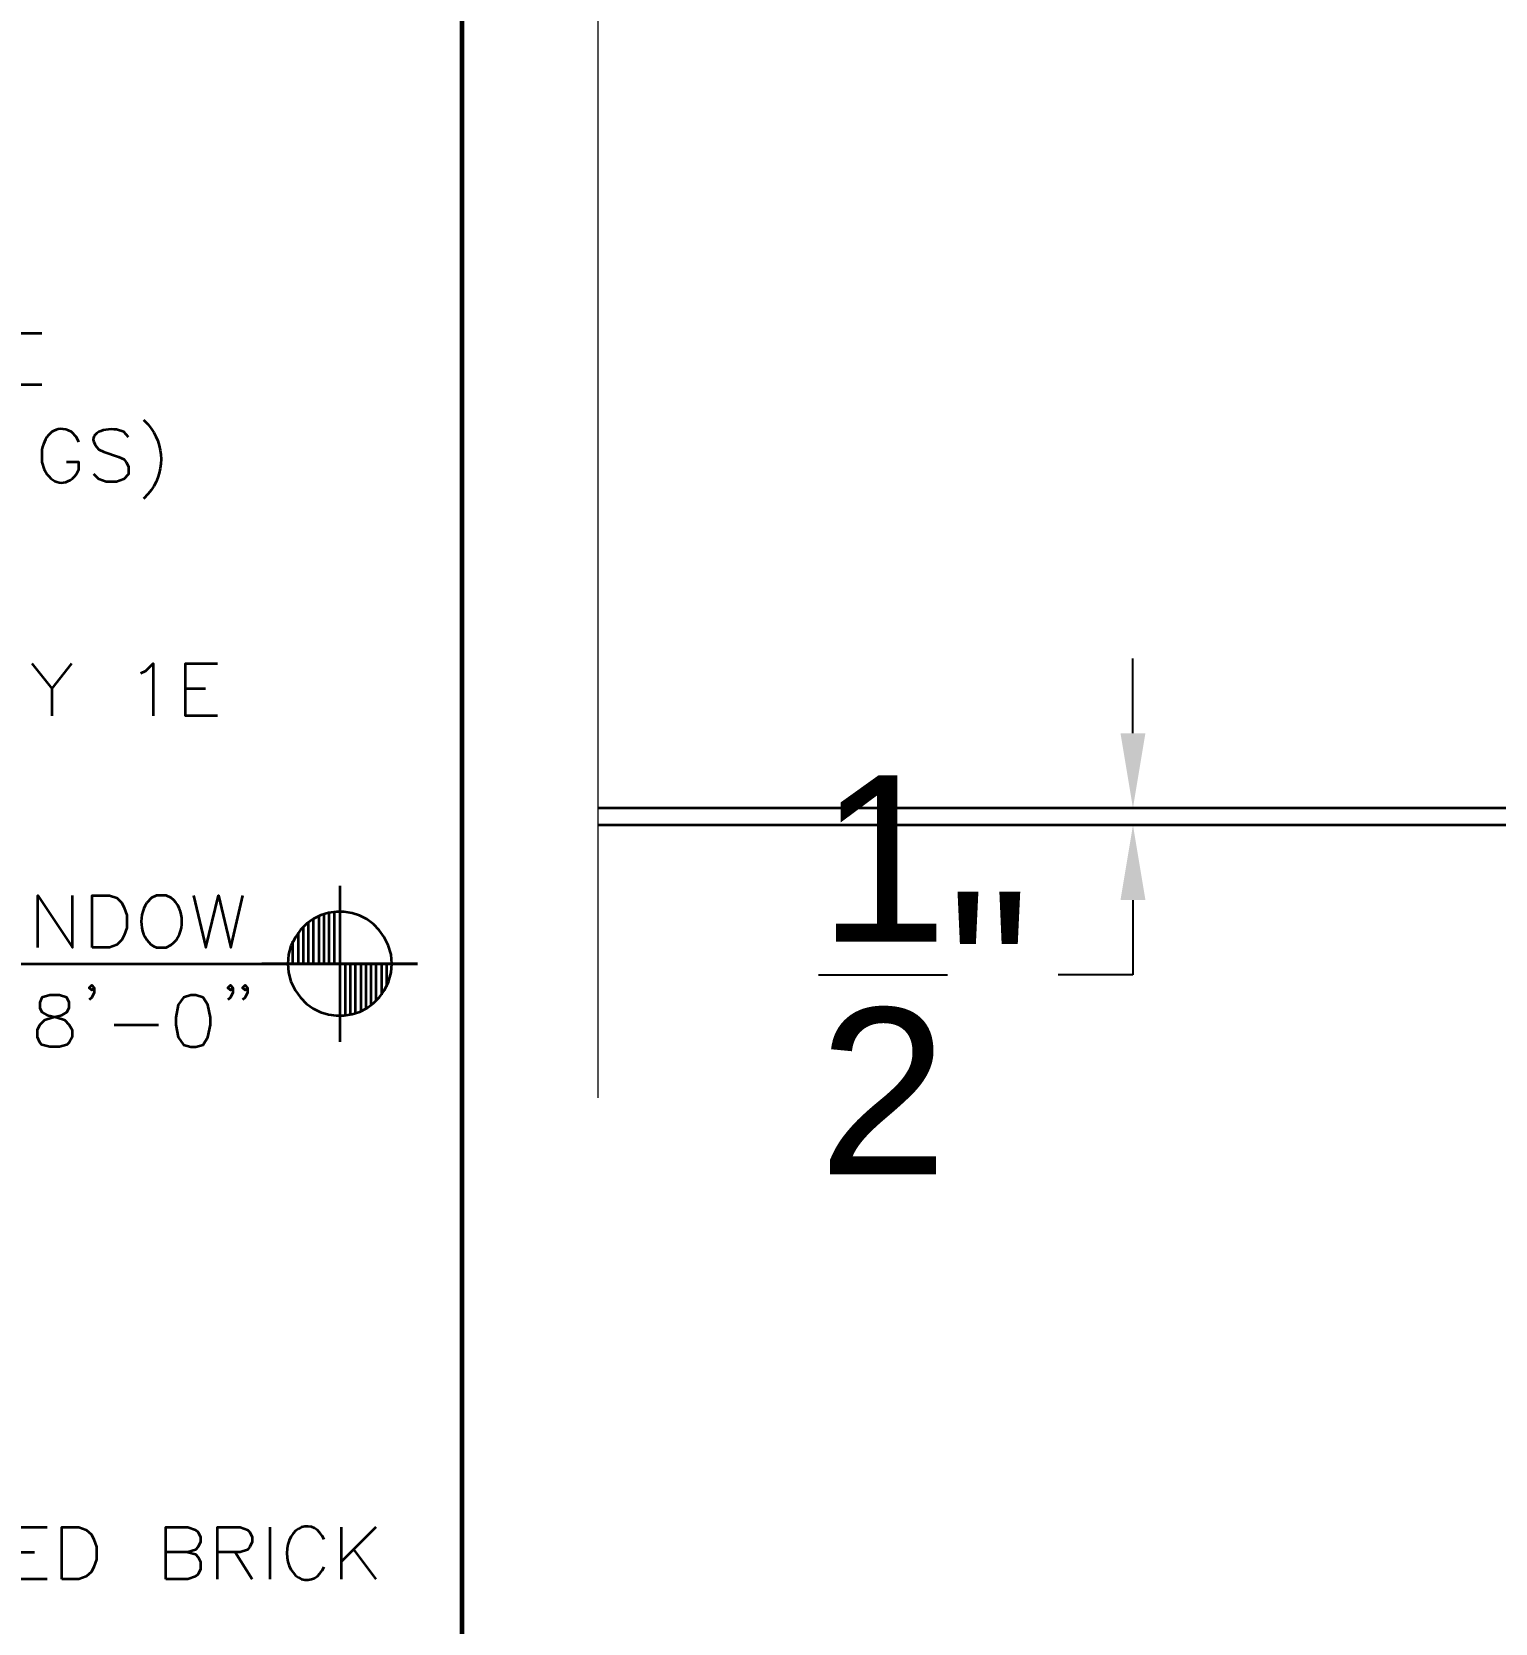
# Model space of a CAD drawing. Header units: inches. Extents: x 5 to 516, y -193 to 129.
# Drawn here: x 42.089 to 45.609, y -184.48 to -180.654 of the extents above; entities that cross this region are included whole.
import ezdxf

# ---------------------------------------------------------------- set-up
doc = ezdxf.new("R2010")
doc.units = ezdxf.units.IN
doc.header["$MEASUREMENT"] = 0
doc.layers.add('Highlight', color=210, linetype='Continuous')
doc.layers.add('PDF7_Geometry', color=7, linetype='Continuous')
doc.styles.get("Standard").update_dxf_attribs({"font": 'arial.ttf'})
doc.dimstyles.get("Standard").update_dxf_attribs({"dimtxt": 0.4, "dimasz": 0.18, "dimexe": 0.18, "dimexo": 0.0625, "dimgap": 0.09, "dimtad": 0, "dimtih": 1, "dimtoh": 1, "dimdec": 4, "dimlfac": 12, "dimzin": 0, "dimdsep": 46, "dimlunit": 4, "dimtxsty": 'Standard', "dimcen": 0.09, "dimadec": 3, "dimazin": 0, "dimtfac": 1, "dimtdec": 4, "dimtofl": 0, "dimtmove": 0, "dimatfit": 3, "dimfxl": 1, "dimtolj": 1, "dimtzin": 0, "dimarcsym": 0})

# ---------------------------------------------------------------- blocks, each defined once
blk = doc.blocks.new('*D116')
at = {"layer": 'Defpoints', "color": 0, "transparency": 16777216}
for p in [(44.7377, -182.5202), (44.7377, -182.5613), (44.7377, -182.5613)]:
    blk.add_point(p, dxfattribs=at)
at = {"layer": 'Highlight', "color": 0, "lineweight": -2, "transparency": 16777216}
for p, q in [((44.7377, -182.3402), (44.7377, -182.1602)), ((44.6752, -182.5202), (44.5577, -182.5202)), ((44.6752, -182.5613), (44.5577, -182.5613)), ((44.7377, -182.7413), (44.7377, -182.9213)), ((44.7377, -182.9213), (44.5577, -182.9213))]:
    blk.add_line(p, q, dxfattribs=at)
at = {"layer": 'Highlight', "color": 0, "transparency": 16777216}
for points in [[(44.7077, -182.3402), (44.7677, -182.3402), (44.7377, -182.5202)], [(44.7077, -182.7413), (44.7677, -182.7413), (44.7377, -182.5613)]]:
    blk.add_solid(points, dxfattribs=at)
at = {"layer": 'Highlight', "color": 0, "transparency": 16777216, "insert": (44.2358, -182.9213), "char_height": 0.4, "attachment_point": 5}
blk.add_mtext('\\A1;{\\H1x;\\S1/2;}"', dxfattribs=at)

msp = doc.modelspace()

# ---------------------------------------------------------------- linework, layer by layer
at = {"layer": 'PDF7_Geometry', "lineweight": 60}
msp.add_lwpolyline([(43.1235525, -170.7368941), (43.1235525, -193.1846747)], dxfattribs=at)
at = {"layer": 'PDF7_Geometry', "lineweight": 15}
msp.add_lwpolyline([(43.4513306, -183.2168948), (43.4513306, -178.6735612), (43.545775, -178.6446723), (43.3613306, -178.6113389), (43.4513306, -178.5791166), (43.4513306, -176.1846722)], dxfattribs=at)
at = {"layer": 'PDF7_Geometry', "lineweight": 35}
for points in [[(42.1135526, -181.5024499), (42.0357748, -181.5024499), (42.0357748, -181.3780054), (42.1135526, -181.3780054)], [(42.3213301, -181.628006), (42.310219, -181.6157838), (42.2924412, -181.6102282)], [(42.3579964, -181.5868954), (42.3691075, -181.5980065)], [(42.2024415, -181.6402277), (42.196886, -181.6280055), (42.1846637, -181.6157833)], [(42.1135526, -181.6580055), (42.1135526, -181.6880055), (42.1191082, -181.7057833)], [(42.196886, -181.7168944), (42.2024415, -181.7057833), (42.2024415, -181.6880055), (42.1724415, -181.6880055)], [(42.250219, -181.658006), (42.2624412, -181.6635615), (42.2979968, -181.6757838), (42.310219, -181.6813393), (42.3157746, -181.688006), (42.3213301, -181.6991171), (42.3213301, -181.7168949), (42.310219, -181.7291171), (42.2924412, -181.7357838), (42.2679968, -181.7357838), (42.250219, -181.7291171), (42.2379968, -181.7168949)], [(42.3691075, -181.7646732), (42.3579964, -181.7768954)], [(42.0891083, -182.1724509), (42.1368861, -182.2324509), (42.1368861, -182.2980065)], [(42.1846633, -182.1724509), (42.1368856, -182.2324509)], [(42.35133, -182.1957833), (42.3635522, -182.1902278), (42.38133, -182.17245), (42.38133, -182.2980055)], [(42.5357746, -182.2980059), (42.4591079, -182.2980059), (42.4591079, -182.1724503), (42.5357746, -182.1724503)], [(42.4591079, -182.2324508), (42.5068857, -182.2324508)], [(48.983553, -182.5202281), (43.4513306, -182.5202281)], [(48.8446641, -182.5613399), (43.4513306, -182.5613399)], [(42.8302187, -182.7068951), (42.8302187, -183.0824508)], [(42.1035521, -182.8557836), (42.1035521, -182.7302281), (42.1868855, -182.8557836), (42.1868855, -182.7302281)], [(42.424663, -182.7357842), (42.4124407, -182.7302287), (42.3891074, -182.7302287), (42.3768852, -182.7357842), (42.3657741, -182.7480064)], [(42.4779972, -182.7302287), (42.5079972, -182.8557842), (42.5379972, -182.7302287), (42.5679972, -182.8557842), (42.5968861, -182.7302287)], [(42.7546639, -182.8946732), (42.7546639, -182.7946732)], [(42.7668857, -182.8946732), (42.7668857, -182.7857843)], [(42.7802184, -182.8946732), (42.7802184, -182.7802288)], [(42.7924413, -182.8946732), (42.7924413, -182.7757843)], [(42.8046642, -182.8946732), (42.8046642, -182.772451)], [(42.8168859, -182.8946732), (42.8168859, -182.7702288)], [(42.7302193, -182.8946732), (42.7302193, -182.8191176)], [(42.7424411, -182.8946732), (42.7424411, -182.8057843)], [(42.3891074, -182.8557842), (42.4124407, -182.8557842), (42.424663, -182.8491176)], [(42.7124415, -182.8513399), (42.7068859, -182.872451), (42.7046637, -182.8946732), (42.7068859, -182.9157843), (42.7124415, -182.9368954)], [(42.7168854, -182.8946732), (42.7168854, -182.8402288)], [(42.9535526, -182.9157843), (42.9546637, -182.8946732), (42.9535526, -182.872451)], [(37.8868849, -182.8946732), (43.0168851, -182.8946732)], [(43.0168857, -182.8946732), (42.6424412, -182.8946732)], [(42.7046637, -182.8946732), (42.7046637, -182.8935621)], [(42.8424415, -182.8946732), (42.8424415, -183.0191177)], [(42.8546633, -182.8946732), (42.8546633, -183.0168954)], [(42.8668861, -182.8946732), (42.8668861, -183.0135621)], [(42.8802189, -182.8946732), (42.8802189, -183.0091177)], [(42.8924418, -182.8946732), (42.8924418, -183.002451)], [(42.9046635, -182.8946732), (42.9046635, -182.9946732)], [(42.9168852, -182.8946732), (42.9168852, -182.9835621)], [(42.9302191, -182.8946732), (42.9302191, -182.9691177)], [(42.9424409, -182.8946732), (42.9424409, -182.9491177)], [(42.9546637, -182.8946732), (42.9546637, -182.8935621)], [(42.2391078, -182.9524509), (42.2335523, -182.9580065), (42.2268856, -182.9524509), (42.2335523, -182.9457842), (42.2391078, -182.9524509), (42.2391078, -182.963562), (42.2335523, -182.9757842), (42.2268856, -182.9813398)], [(42.5724412, -182.9524509), (42.5668856, -182.9580065), (42.560219, -182.9524509), (42.5668856, -182.9457842), (42.5724412, -182.9524509), (42.5724412, -182.963562), (42.5668856, -182.9757842), (42.560219, -182.9813398)], [(42.6079964, -182.9524509), (42.6024409, -182.9580065), (42.5957742, -182.9524509), (42.6024409, -182.9457842), (42.6079964, -182.9524509), (42.6079964, -182.963562), (42.6024409, -182.9757842), (42.5957742, -182.9813398)], [(42.2868859, -183.0413396), (42.3935526, -183.0413396)], [(42.1257744, -184.374673), (42.0479966, -184.374673), (42.0479966, -184.2491174), (42.1257744, -184.2491174)], [(42.4113298, -184.374673), (42.4113298, -184.2491174), (42.4646632, -184.2491174), (42.482441, -184.2557841), (42.4891076, -184.2613397), (42.4946632, -184.2735619), (42.4946632, -184.284673), (42.4891076, -184.2968952), (42.482441, -184.3035619), (42.4646632, -184.3091175), (42.4113298, -184.3091175)], [(42.5357749, -184.374673), (42.5357749, -184.2491174), (42.5902193, -184.2491174), (42.6079971, -184.2557841), (42.6135527, -184.2613397), (42.6191082, -184.2735619), (42.6191082, -184.284673), (42.6135527, -184.2968952), (42.6079971, -184.3035619), (42.5902193, -184.3091175), (42.5357749, -184.3091175)], [(42.6613299, -184.2491169), (42.6613299, -184.3746725)], [(42.8335519, -184.2491169), (42.8335519, -184.3746725)], [(42.9168852, -184.2491169), (42.8335519, -184.3324502)], [(42.0479966, -184.3091179), (42.0957744, -184.3091179)], [(42.4646633, -184.3091179), (42.482441, -184.3146734), (42.4891077, -184.3213401), (42.4946633, -184.3324512), (42.4946633, -184.350229), (42.4891077, -184.3624512), (42.482441, -184.3680068), (42.4646633, -184.3746734), (42.4113299, -184.3746734)], [(42.5779965, -184.3091179), (42.6191076, -184.3746734)], [(42.8635518, -184.3035614), (42.9168851, -184.3746725)]]:
    msp.add_lwpolyline(points, dxfattribs=at)
for points in [[(42.2346636, -182.8557836), (42.2346636, -182.7302281), (42.2757747, -182.7302281), (42.2935525, -182.7357836), (42.3057747, -182.7480059), (42.3113302, -182.7602281), (42.3179969, -182.7780059), (42.3179969, -182.8080059), (42.3113302, -182.8257836), (42.3057747, -182.8368948), (42.2935525, -182.849117), (42.2757747, -182.8557836)], [(42.132441, -182.970228), (42.1135521, -182.9757835), (42.1079965, -182.9880057), (42.1079965, -183.000228), (42.1135521, -183.0113391), (42.1257743, -183.0180057), (42.1502188, -183.0235613), (42.1679965, -183.0291169), (42.1791076, -183.0413391), (42.1857743, -183.0535613), (42.1857743, -183.0713391), (42.1791076, -183.0835613), (42.1735521, -183.0891169), (42.1557743, -183.0946724), (42.132441, -183.0946724), (42.1135521, -183.0891169), (42.1079965, -183.0835613), (42.102441, -183.0713391), (42.102441, -183.0535613), (42.1079965, -183.0413391), (42.1202188, -183.0291169), (42.1379965, -183.0235613), (42.1613299, -183.0180057), (42.1735521, -183.0113391), (42.1791076, -183.000228), (42.1791076, -182.9880057), (42.1735521, -182.9757835), (42.1557743, -182.970228)], [(42.4713308, -182.970228), (42.453553, -182.9757835), (42.4413308, -182.9935613), (42.4357752, -183.0235613), (42.4357752, -183.0413391), (42.4413308, -183.0713391), (42.453553, -183.0891169), (42.4713308, -183.0946724), (42.483553, -183.0946724), (42.5013308, -183.0891169), (42.5124419, -183.0713391), (42.5191086, -183.0413391), (42.5191086, -183.0235613), (42.5124419, -182.9935613), (42.5013308, -182.9757835), (42.483553, -182.970228)], [(42.1613298, -184.374673), (42.1613298, -184.2491174), (42.2024409, -184.2491174), (42.2202187, -184.2557841), (42.2324409, -184.2668952), (42.2379965, -184.2791174), (42.2446632, -184.2968952), (42.2446632, -184.3268952), (42.2379965, -184.344673), (42.2324409, -184.3568952), (42.2202187, -184.3680063), (42.2024409, -184.374673)]]:
    msp.add_lwpolyline(points, close=True, dxfattribs=at)
msp.add_ellipse((42.7507016, -184.3118233), major_axis=(-0.0001422, 0.064562), ratio=0.750399506, start_param=5.241955686, end_param=10.460135841, dxfattribs=at)
for points in [[(42.1846637, -181.6157833), (42.1469786, -181.5944685), (42.1205526, -181.6226166), (42.1135526, -181.6580055)], [(42.2924412, -181.6102282), (42.2602931, -181.6052097), (42.2139968, -181.6213023), (42.250219, -181.658006)], [(42.3691075, -181.5980065), (42.4097372, -181.6455065), (42.4104594, -181.7173584), (42.3691075, -181.7646732)], [(42.1191082, -181.7057833), (42.1365711, -181.7416351), (42.1706267, -181.7502833), (42.196886, -181.7168944)], [(42.3657741, -182.7480064), (42.3421074, -182.781525), (42.3494963, -182.8395805), (42.3891074, -182.8557842)], [(42.424663, -182.8491176), (42.4595148, -182.8215064), (42.4580148, -182.7630064), (42.424663, -182.7357842)], [(42.9535526, -182.872451), (42.9245896, -182.7466362), (42.7617378, -182.7313769), (42.7124415, -182.8513399)], [(42.7124415, -182.9368954), (42.75946, -183.0578399), (42.9267748, -183.0422103), (42.9535526, -182.9157843)]]:
    msp.add_open_spline(points, degree=3, dxfattribs=at)

# ---------------------------------------------------------------- dimensions: what is measured, and where the dimension line sits
at = {"layer": 'Highlight'}
dim = msp.add_linear_dim(base=(44.7377272, -182.5613399), p1=(44.7377272, -182.5202281), p2=(44.7377272, -182.5613399), angle=270, dimstyle='Standard', dxfattribs=at)
dim.commit()
dim.dimension.update_dxf_attribs({"geometry": '*D116', "text_midpoint": (44.2358036, -182.9213399)})

doc.saveas('drawing.dxf')
